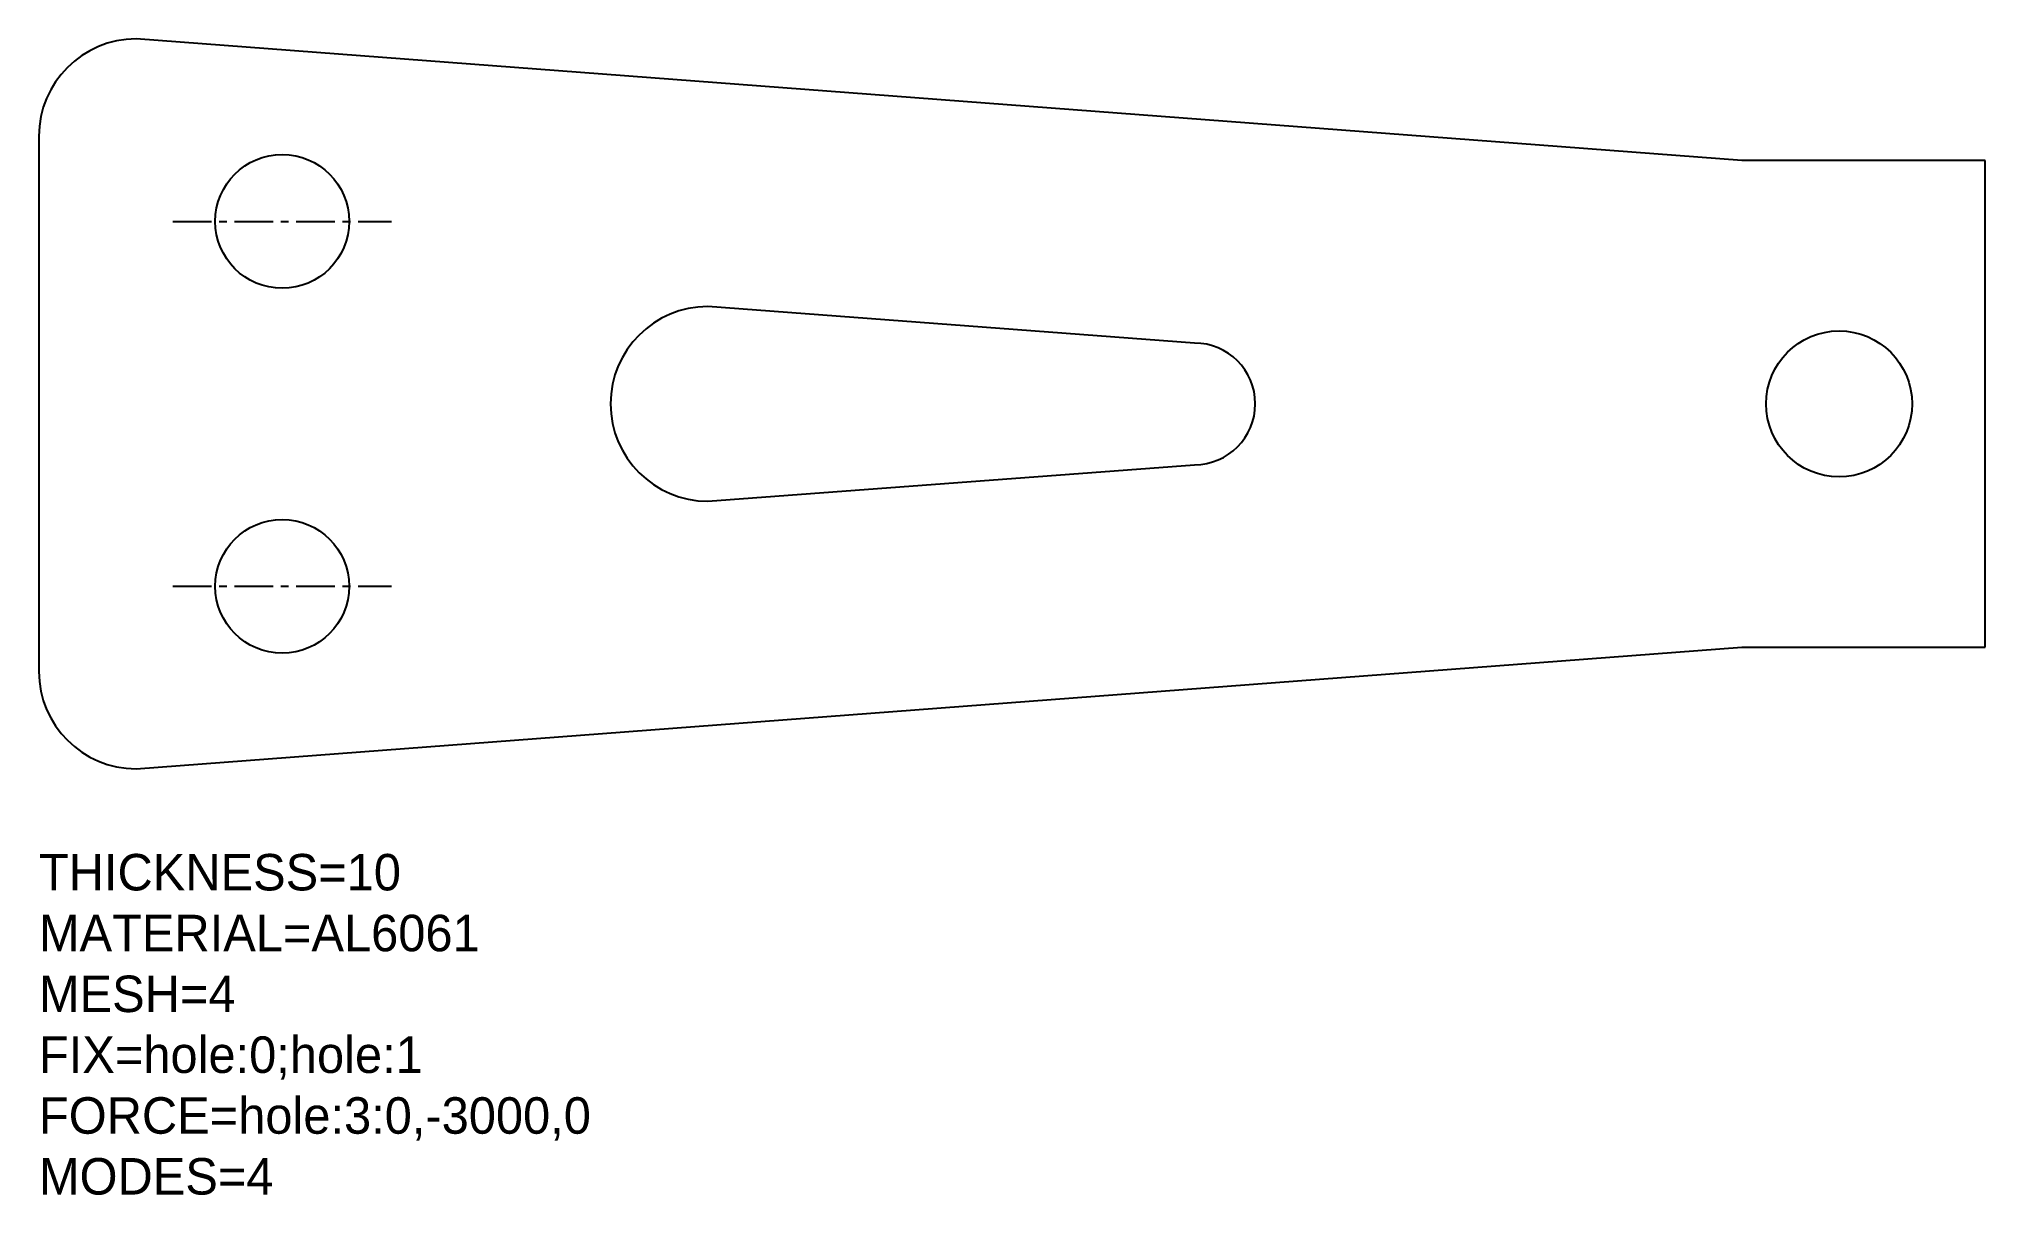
# Model space of a CAD drawing. Header units: millimetres. Extents: x 0 to 160, y -35 to 60.
import ezdxf

# ---------------------------------------------------------------- set-up
doc = ezdxf.new("R2010")
doc.units = ezdxf.units.MM
doc.linetypes.add('CENTER', pattern=[5.08, 3.175, -0.635, 0.635, -0.635])
for name, color, linetype in [('CENTER', 1, 'CENTER'), ('NOTES', 3, 'Continuous'), ('PROFILE', 7, 'Continuous')]:
    doc.layers.add(name, color=color, linetype=linetype)

msp = doc.modelspace()

# ---------------------------------------------------------------- linework, layer by layer
at = {"layer": 'CENTER'}
for p, q in [((11, 45), (29, 45)), ((11, 15), (29, 15))]:
    msp.add_line(p, q, dxfattribs=at)
at = {"layer": 'PROFILE'}
for p, q in [((140, 50), (8, 60)), ((0, 52), (0, 8)), ((160, 50), (140, 50)), ((160, 10), (160, 50)), ((8, 0), (140, 10)), ((140, 10), (160, 10))]:
    msp.add_line(p, q, dxfattribs=at)
msp.add_lwpolyline([(55, 22), (95, 25, 1), (95, 35), (55, 38, 1)], format="xyb", close=True, dxfattribs=at)
for centre, radius in [((20, 45), 5.5), ((148, 30), 6), ((20, 15), 5.5)]:
    msp.add_circle(centre, radius, dxfattribs=at)
for centre, start, end in [((8, 52), 90, 180), ((8, 8), 180, 270)]:
    msp.add_arc(centre, 8, start, end, dxfattribs=at)

# ---------------------------------------------------------------- texts
at = {"layer": 'NOTES'}
for s, p in [('THICKNESS=10', (0, -10)), ('MATERIAL=AL6061', (0, -15)), ('MESH=4', (0, -20)), ('FIX=hole:0;hole:1', (0, -25)), ('FORCE=hole:3:0,-3000,0', (0, -30)), ('MODES=4', (0, -35))]:
    msp.add_text(s, height=3, dxfattribs=at).set_placement(p)

doc.saveas('drawing.dxf')
